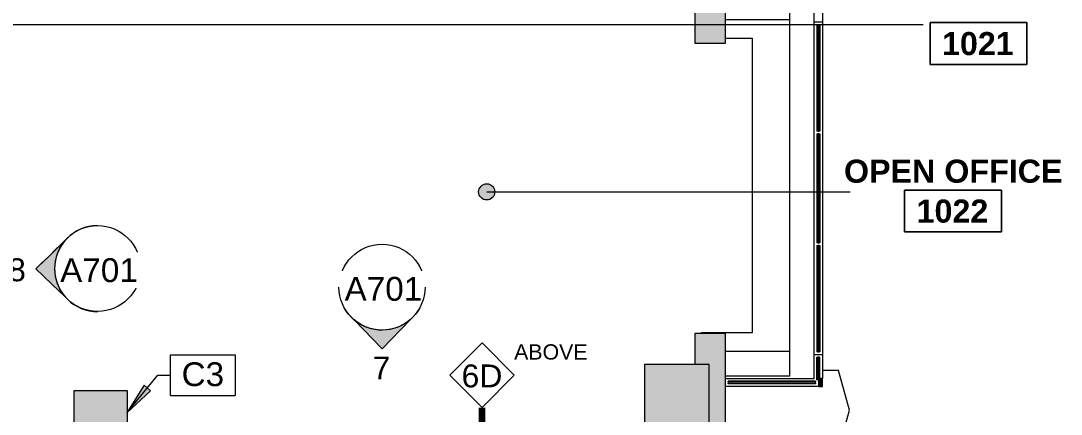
# Model space of a CAD drawing. Header units: inches. Extents: x 920 to 3811, y -644 to 2589.
# Drawn here: x 3422.3 to 3809.3, y 1739.8 to 1886 of the extents above; entities that cross this region are included whole.
import ezdxf

# ---------------------------------------------------------------- set-up
doc = ezdxf.new("R2010")
doc.units = ezdxf.units.IN
doc.header["$MEASUREMENT"] = 0
for name, color, linetype, lineweight in [('A-ANNO-KEYN', 231, 'Continuous', 9), ('A-AREA-IDEN', 2, 'Continuous', 9), ('A-GENM', 13, 'Continuous', 13), ('A-GLAZ-CURT', 52, 'Continuous', 13), ('A-GLAZ-CWMG', 51, 'Continuous', 13), ('A-WALL', 113, 'Continuous', 13), ('A-WALL-IDEN', 211, 'Continuous', 9), ('A-WALL-PATT', 111, 'Continuous', 13), ('G-ANNO-SYMB', 111, 'Continuous', 9), ('G-ANNO-TEXT', 231, 'Continuous', 9), ('S-COLS', 52, 'Continuous', 13)]:
    doc.layers.add(name, color=color, linetype=linetype, lineweight=lineweight)
doc.styles.add('Arial', font='arial.ttf', dxfattribs={"height": 8.851796})
doc.styles.add('Swis721 Lt BT', font='swissl.ttf', dxfattribs={"height": 8.514638})
doc.styles.add('Swis721 Lt BT_1', font='swissl.ttf', dxfattribs={"height": 5.676425})
doc.styles.add('Swis721 Lt BT_B', font='', dxfattribs={"height": 8.583975})
doc.styles.get('Swis721 Lt BT_B').set_extended_font_data('Swis721 Lt BT', bold=True)

# ---------------------------------------------------------------- blocks, each defined once
blk = doc.blocks.new('Concrete-Rectangular-Column - 20 X 20-V1-ELEVATION 10 -')
at = {"layer": 'S-COLS'}
blk.add_hatch(color=10, dxfattribs=at).paths.add_polyline_path([(10, -10), (10, 10), (-10, 10), (-10, -10)], flags=0)
at = {"layer": 'S-COLS', "color": 8, "lineweight": 20}
for p, q in [((10, 10), (-10, 10)), ((-10, 10), (-10, -10)), ((10, -10), (10, 10)), ((-10, -10), (10, -10))]:
    blk.add_line(p, q, dxfattribs=at)
blk = doc.blocks.new('Concrete-Rectangular-Column - 24 x 30-4406399-ELEVATION 10 -')
at = {"layer": 'S-COLS'}
blk.add_hatch(color=10, dxfattribs=at).paths.add_polyline_path([(12, -15), (12, 15), (-12, 15), (-12, -15)], flags=0)
at = {"layer": 'S-COLS', "color": 8, "lineweight": 20}
for p, q in [((12, 15), (-12, 15)), ((-12, 15), (-12, -15)), ((12, -15), (12, 15)), ((-12, -15), (12, -15))]:
    blk.add_line(p, q, dxfattribs=at)
blk = doc.blocks.new('Window Alcove Bench - Window Alcove Bench-4415993-ELEVATION 10 -')
at = {"layer": 'A-GENM', "lineweight": 9}
for p, q in [((-61.75, 16.5), (-70.73, 16.5)), ((-61.75, -7.36), (-61.75, 16.5)), ((61.75, 16.5), (-61.75, 16.5)), ((70.75, 16.5), (61.75, 16.5)), ((61.75, 16.5), (61.75, -7.36)), ((70.75, -7.36), (70.75, 16.5)), ((-54.75, -7.36), (-54.75, 2.5)), ((-54.75, 2.5), (54.75, 2.5)), ((54.75, 2.5), (54.75, -16.5)), ((-70.75, -6.36), (-70.75, -7.36)), ((54.75, -16.5), (55.02, -16.5))]:
    blk.add_line(p, q, dxfattribs=at)
blk = doc.blocks.new('System Panel - Glazed-4416006-ELEVATION 10 -')
at = {"layer": 'A-GLAZ-CURT'}
blk.add_hatch(color=10, dxfattribs=at).paths.add_polyline_path([(-19.75, -0.25), (19.75, -0.25), (19.75, 0.25), (-19.75, 0.25)], flags=0)
at = {"layer": 'A-GLAZ-CURT', "color": 8, "lineweight": 20}
for p, q in [((19.75, 0.25), (-19.75, 0.25)), ((-19.75, 0.25), (-19.75, -0.25)), ((19.75, -0.25), (19.75, 0.25)), ((-19.75, -0.25), (19.75, -0.25))]:
    blk.add_line(p, q, dxfattribs=at)
blk = doc.blocks.new('System Panel - Glazed-V6-ELEVATION 10 -')
at = {"layer": 'A-GLAZ-CURT'}
for p, q in [((4.25, 0.25), (-4.25, 0.25)), ((-4.25, 0.25), (-4.25, -0.25)), ((4.25, -0.25), (4.25, 0.25)), ((-4.25, -0.25), (4.25, -0.25))]:
    blk.add_line(p, q, dxfattribs=at)
blk = doc.blocks.new('System Panel - Glazed-V7-ELEVATION 10 -')
at = {"layer": 'A-GLAZ-CURT'}
blk.add_hatch(color=10, dxfattribs=at).paths.add_polyline_path([(-16.24, -0.25), (16.24, -0.25), (16.24, 0.25), (-16.24, 0.25)], flags=0)
at = {"layer": 'A-GLAZ-CURT', "color": 8, "lineweight": 20}
for p, q in [((16.24, 0.25), (-16.24, 0.25)), ((-16.24, 0.25), (-16.24, -0.25)), ((16.24, -0.25), (16.24, 0.25)), ((-16.24, -0.25), (16.24, -0.25))]:
    blk.add_line(p, q, dxfattribs=at)
blk = doc.blocks.new('System Panel - Glazed-V8-ELEVATION 10 -')
at = {"layer": 'A-GLAZ-CURT'}
blk.add_hatch(color=10, dxfattribs=at).paths.add_polyline_path([(-19.75, -0.25), (19.75, -0.25), (19.75, 0.25), (-19.75, 0.25)], flags=0)
at = {"layer": 'A-GLAZ-CURT', "color": 8, "lineweight": 20}
for p, q in [((19.75, 0.25), (-19.75, 0.25)), ((-19.75, 0.25), (-19.75, -0.25)), ((19.75, -0.25), (19.75, 0.25)), ((-19.75, -0.25), (19.75, -0.25))]:
    blk.add_line(p, q, dxfattribs=at)
blk = doc.blocks.new('System Panel - Glazed-4416019-ELEVATION 10 -')
at = {"layer": 'A-GLAZ-CURT'}
blk.add_hatch(color=10, dxfattribs=at).paths.add_polyline_path([(-20.25, 0.25), (-20.25, -0.25), (20.25, -0.25), (20.25, 0.25), (0.3, 0.25)], flags=0)
at = {"layer": 'A-GLAZ-CURT', "color": 8, "lineweight": 20}
for p, q in [((20.25, 0.25), (-20.25, 0.25)), ((-20.25, 0.25), (-20.25, -0.25)), ((20.25, -0.25), (20.25, 0.25)), ((-20.25, -0.25), (20.25, -0.25))]:
    blk.add_line(p, q, dxfattribs=at)
blk = doc.blocks.new('Rectangular Mullion - 1_ Square-4415994-ELEVATION 10 -')
at = {"layer": 'A-GLAZ-CWMG', "color": 55}
for p, q in [((6262.44, 1802.53), (6262.69, 1802.53)), ((6262.44, 1802.53), (6262.44, 1763.03)), ((6263.19, 1802.53), (6263.44, 1802.53)), ((6263.44, 1802.53), (6263.44, 1763.03)), ((6262.69, 1763.03), (6262.44, 1763.03)), ((6263.44, 1763.03), (6263.19, 1763.03))]:
    blk.add_line(p, q, dxfattribs=at)
blk = doc.blocks.new('Rectangular Mullion - 1_ Square-4416000-ELEVATION 10 -')
at = {"layer": 'A-GLAZ-CWMG', "color": 55}
for p, q in [((6262.44, 1844.03), (6262.69, 1844.03)), ((6262.44, 1844.03), (6262.44, 1803.53)), ((6263.19, 1844.03), (6263.44, 1844.03)), ((6263.44, 1844.03), (6263.44, 1803.53)), ((6262.69, 1803.53), (6262.44, 1803.53)), ((6263.44, 1803.53), (6263.19, 1803.53))]:
    blk.add_line(p, q, dxfattribs=at)
blk = doc.blocks.new('Rectangular Mullion - 1_ Square-4416013-ELEVATION 10 -')
at = {"layer": 'A-GLAZ-CWMG', "lineweight": 9}
for p, q in [((6262.44, 1761.03), (6262.69, 1761.03)), ((6262.44, 1752.53), (6262.44, 1761.03)), ((6263.19, 1761.03), (6263.44, 1761.03)), ((6263.44, 1753.03), (6263.44, 1761.03)), ((6262.69, 1752.53), (6262.44, 1752.53))]:
    blk.add_line(p, q, dxfattribs=at)
blk = doc.blocks.new('Rectangular Mullion - 1_ Square-4416016-ELEVATION 10 -')
at = {"layer": 'A-GLAZ-CWMG', "color": 55}
for p, q in [((6229.46, 1751.78), (6229.46, 1752.03)), ((6261.94, 1752.03), (6229.46, 1752.03)), ((6229.46, 1751.03), (6229.46, 1751.28)), ((6261.94, 1751.03), (6229.46, 1751.03)), ((6261.94, 1752.03), (6261.94, 1751.78)), ((6261.94, 1751.28), (6261.94, 1751.03))]:
    blk.add_line(p, q, dxfattribs=at)
blk = doc.blocks.new('Outer Mullions2 - Outer Mullions-4416633-ELEVATION 10 -')
at = {"layer": 'A-GENM', "color": 55}
for p, q in [((6258.82, 1757.55), (6252.82, 1757.55)), ((6262.96, 1742.8), (6258.82, 1757.55)), ((6258.82, 1728.05), (6262.96, 1742.8)), ((6252.82, 1728.05), (6258.82, 1728.05))]:
    blk.add_line(p, q, dxfattribs=at)
blk = doc.blocks.new('Wall Tag - 1_4_-62626-ELEVATION 10 -')
at = {"layer": 'A-WALL-IDEN'}
for p, q in [((-0.125, 0), (0, 0.125)), ((0, 0.125), (0.125, 0)), ((-0.125, 0), (0, -0.125)), ((0, -0.125), (0.125, 0))]:
    blk.add_line(p, q, dxfattribs=at)
blk = doc.blocks.new('Keynote Tag - Keynote Number - Boxed-135510-ELEVATION 10 -')
at = {"layer": 'A-ANNO-KEYN'}
for p, q in [((-0.125, -0.0792), (-0.125, 0.0781)), ((-0.125, 0.0781), (0.125, 0.0781)), ((0.125, 0.0781), (0.125, -0.0792)), ((-0.125, -0.0792), (0.125, -0.0792))]:
    blk.add_line(p, q, dxfattribs=at)
blk = doc.blocks.new('Elevation - Filled Arrow 2-347888-ELEVATION 10 -')
at = {"layer": 'G-ANNO-SYMB'}
blk.add_circle((0, 0), 0.1664, dxfattribs=at)
blk = doc.blocks.new('Elevation - Filled Arrow-151867-ELEVATION 10 -')
at = {"layer": 'G-ANNO-SYMB'}
h = blk.add_hatch(color=256, dxfattribs=at)
edge = h.paths.add_edge_path(flags=0)
edge.add_line((0, 0.2393), (0.1103, 0.1247))
edge.add_arc((-0.0002, -0.0002), 0.1667, 48.498, 130.5571)
edge.add_line((-0.1085, 0.1265), (0, 0.2393))
for p, q in [((0, 0.2393), (-0.1085, 0.1265)), ((-0.1084, 0.1266), (0, 0.2393)), ((0, 0.2393), (-0.1084, 0.1266)), ((0, 0.2393), (0.11, 0.1249)), ((0.1103, 0.1247), (0, 0.2393))]:
    blk.add_line(p, q, dxfattribs=at)
blk.add_arc((-0.0002, -0.0002), 0.1667, 48.498, 130.5571, dxfattribs=at)
blk.add_ellipse((-0.0002, -0.0001), major_axis=(-0.1667, 0), ratio=0.999376, start_param=3.141593, end_param=6.283185, dxfattribs=at)
blk = doc.blocks.new('OTJ_ Room Tag - Room Name _ Number-360227-ELEVATION 10 -')
at = {"layer": 'A-AREA-IDEN'}
for p, q in [((-0.1881, -0.1636), (-0.1881, -0.0018)), ((-0.1881, -0.0018), (0.1869, -0.0018)), ((0.1869, -0.0018), (-0.1881, -0.0018)), ((-0.1881, -0.0018), (-0.1881, -0.1636)), ((0.1869, -0.0018), (0.1869, -0.1636)), ((0.1869, -0.1636), (0.1869, -0.0018)), ((0.1869, -0.1636), (-0.1881, -0.1636)), ((-0.1881, -0.1636), (0.1869, -0.1636))]:
    blk.add_line(p, q, dxfattribs=at)

msp = doc.modelspace()

# ---------------------------------------------------------------- hatches: boundary and pattern name
at = {"layer": 'A-ANNO-KEYN'}
msp.add_hatch(color=256, dxfattribs=at).paths.add_polyline_path([(3461.71, 1740.27), (3470.55, 1748.54), (3468.11, 1750.55)], flags=0)
at = {"layer": 'A-AREA-IDEN'}
h = msp.add_hatch(color=256, dxfattribs=at)
edge = h.paths.add_edge_path(flags=0)
edge.add_arc((3595.58, 1822.43), 3, 0, 360)
at = {"layer": 'A-WALL-PATT', "lineweight": 9}
for points in [[(3678.18, 1877.78), (3684.45, 1877.78), (3684.45, 1934.78), (3672.95, 1934.78), (3672.95, 1877.78), (3675.31, 1877.78)], [(3684.45, 1712.78), (3684.45, 1769.78), (3672.95, 1769.78), (3672.95, 1758.28), (3678.28, 1758.28), (3678.28, 1728.28), (3672.95, 1728.28), (3672.95, 1712.78), (3678.28, 1712.78)], [(3720.44, 1750.03), (3720.44, 1753.03), (3718.94, 1753.03), (3718.94, 1750.03)]]:
    msp.add_hatch(color=7, dxfattribs=at).paths.add_polyline_path(points, flags=0)

# ---------------------------------------------------------------- linework, layer by layer
at = {"layer": 'A-ANNO-KEYN'}
for p, q in [((3461.71, 1740.27), (3473.25, 1754.31)), ((3473.25, 1754.31), (3478, 1754.31)), ((3468.11, 1750.55), (3461.71, 1740.27)), ((3470.55, 1748.54), (3468.11, 1750.55)), ((3461.71, 1740.27), (3470.55, 1748.54))]:
    msp.add_line(p, q, dxfattribs=at)
at = {"layer": 'A-AREA-IDEN'}
for p, q in [((3349.05, 1884.69), (3757.91, 1884.69)), ((3595.58, 1822.43), (3730.77, 1822.43))]:
    msp.add_line(p, q, dxfattribs=at)
msp.add_circle((3595.58, 1822.43), 3, dxfattribs=at)
at = {"layer": 'A-WALL', "color": 8, "lineweight": 20}
for p, q in [((3684.45, 1877.78), (3684.45, 1934.78)), ((3672.95, 1899.28), (3672.95, 1877.78)), ((3672.95, 1877.78), (3684.45, 1877.78)), ((3672.95, 1769.78), (3672.95, 1758.28)), ((3684.45, 1769.78), (3672.95, 1769.78)), ((3684.45, 1712.78), (3684.45, 1769.78)), ((3720.44, 1753.03), (3718.94, 1753.03)), ((3718.94, 1753.03), (3718.94, 1750.03)), ((3718.94, 1750.03), (3720.44, 1750.03)), ((3720.44, 1750.03), (3720.44, 1753.03))]:
    msp.add_line(p, q, dxfattribs=at)
at = {"layer": 'A-WALL', "color": 55}
for p, q in [((3717.44, 1753.03), (3717.44, 1894.53)), ((3720.44, 1896.03), (3720.44, 1753.03)), ((3720.44, 1885.53), (3717.44, 1885.53)), ((3717.44, 1762.03), (3720.44, 1762.03)), ((3684.45, 1753.03), (3717.44, 1753.03)), ((3718.94, 1750.03), (3684.45, 1750.03))]:
    msp.add_line(p, q, dxfattribs=at)
at = {"layer": 'A-WALL-IDEN'}
msp.add_line((3593.84, 1730.15), (3593.84, 1742.31), dxfattribs=at)
at = {"layer": 'A-WALL-IDEN', "lineweight": 90}
msp.add_line((3593.84, 1730.15), (3593.84, 1742.15), dxfattribs=at)

# ---------------------------------------------------------------- block references
at = {"layer": 'A-ANNO-KEYN', "xscale": 95.99999999999994, "yscale": 95.99999999999994, "zscale": 95.99999999999994}
msp.add_blockref('Keynote Tag - Keynote Number - Boxed-135510-ELEVATION 10 -', (3490, 1754.37), dxfattribs=at)
at = {"layer": 'A-AREA-IDEN', "xscale": 95.99999999999994, "yscale": 95.99999999999994, "zscale": 95.99999999999994}
for p in [(3778.55, 1885.55), (3769.1, 1823.29)]:
    msp.add_blockref('OTJ_ Room Tag - Room Name _ Number-360227-ELEVATION 10 -', p, dxfattribs=at)
at = {"layer": 'A-GENM', "lineweight": 9, "rotation": 270.0000000000001}
msp.add_blockref('Window Alcove Bench - Window Alcove Bench-4415993-ELEVATION 10 -', (3691.81, 1824.8), dxfattribs=at)
at = {"layer": 'A-GENM', "color": 55}
msp.add_blockref('Outer Mullions2 - Outer Mullions-4416633-ELEVATION 10 -', (-2532.38, -1.52), dxfattribs=at)
at = {"layer": 'A-GLAZ-CURT', "color": 55, "rotation": 90}
for name, p in [('System Panel - Glazed-V8-ELEVATION 10 -', (3718.94, 1864.78)), ('System Panel - Glazed-4416019-ELEVATION 10 -', (3718.94, 1823.78)), ('System Panel - Glazed-4416006-ELEVATION 10 -', (3718.94, 1782.78))]:
    msp.add_blockref(name, p, dxfattribs=at)
at = {"layer": 'A-GLAZ-CURT', "lineweight": 9, "rotation": 270}
msp.add_blockref('System Panel - Glazed-V6-ELEVATION 10 -', (3718.94, 1756.78), dxfattribs=at)
at = {"layer": 'A-GLAZ-CURT', "color": 55}
msp.add_blockref('System Panel - Glazed-V7-ELEVATION 10 -', (3701.69, 1751.53), dxfattribs=at)
at = {"layer": 'A-GLAZ-CWMG', "color": 55}
for name, p in [('Rectangular Mullion - 1_ Square-4415994-ELEVATION 10 -', (-2544.01, 82)), ('Rectangular Mullion - 1_ Square-4416000-ELEVATION 10 -', (-2544.01, 0)), ('Rectangular Mullion - 1_ Square-4415994-ELEVATION 10 -', (-2544.01, 0)), ('Rectangular Mullion - 1_ Square-4416016-ELEVATION 10 -', (-2544.01, 0))]:
    msp.add_blockref(name, p, dxfattribs=at)
at = {"layer": 'A-GLAZ-CWMG', "lineweight": 9}
msp.add_blockref('Rectangular Mullion - 1_ Square-4416013-ELEVATION 10 -', (-2544.01, 0), dxfattribs=at)
at = {"layer": 'A-WALL-IDEN', "xscale": 95.99999999999994, "yscale": 95.99999999999994, "zscale": 95.99999999999994}
msp.add_blockref('Wall Tag - 1_4_-62626-ELEVATION 10 -', (3593.84, 1754.31), dxfattribs=at)
at = {"layer": 'G-ANNO-SYMB', "xscale": 95.99999999999996, "yscale": 95.99999999999996, "zscale": 95.99999999999996, "rotation": 0.4137996124802563}
msp.add_blockref('Elevation - Filled Arrow 2-347888-ELEVATION 10 -', (3450.83, 1793.94), dxfattribs=at)
at = {"layer": 'G-ANNO-SYMB', "xscale": 95.99999999999994, "yscale": 95.99999999999994, "zscale": 95.99999999999994}
msp.add_blockref('Elevation - Filled Arrow 2-347888-ELEVATION 10 -', (3556.64, 1787.01), dxfattribs=at)
at = {"layer": 'S-COLS', "color": 55}
for name, p in [('Concrete-Rectangular-Column - 24 x 30-4406399-ELEVATION 10 -', (3666.28, 1743.28)), ('Concrete-Rectangular-Column - 20 X 20-V1-ELEVATION 10 -', (3451.95, 1738.44))]:
    msp.add_blockref(name, p, dxfattribs=at)

# ---------------------------------------------------------------- texts
at = {"layer": 'A-AREA-IDEN', "char_height": 8.584, "attachment_point": 2, "line_spacing_factor": 0.998538, "style": 'Swis721 Lt BT_B'}
for s, insert, width in [('1021', (3778.28, 1881.86), 30.672), ('OPEN OFFICE', (3769.11, 1834.43), 92.016), ('1022', (3768.82, 1819.6), 30.672)]:
    msp.add_mtext(s, dxfattribs=dict(at, insert=insert, width=width))
at = {"layer": 'A-WALL-IDEN', "insert": (3593.81, 1758.28), "char_height": 8.515, "width": 17.496, "attachment_point": 2, "line_spacing_factor": 1.00667, "style": 'Swis721 Lt BT'}
msp.add_mtext('6D', dxfattribs=at)
at = {"layer": 'G-ANNO-TEXT', "color": 7, "insert": (3605.77, 1765.78), "char_height": 5.676, "width": 30.24, "attachment_point": 1, "line_spacing_factor": 1.00667, "style": 'Swis721 Lt BT_1'}
msp.add_mtext('ABOVE', dxfattribs=at)

# ---------------------------------------------------------------- next in the draw order: texts
at = {"layer": 'A-ANNO-KEYN', "insert": (3489.98, 1759.08), "char_height": 8.852, "width": 18.792, "attachment_point": 2, "line_spacing_factor": 0.938532, "style": 'Arial', "bg_fill": 3, "box_fill_scale": 1.25, "bg_fill_color": 0, "bg_fill_transparency": 0}
msp.add_mtext('C3', dxfattribs=at)
at = {"layer": 'G-ANNO-SYMB', "char_height": 8.852, "width": 34.452, "attachment_point": 2, "line_spacing_factor": 0.938532, "style": 'Arial', "bg_fill": 3, "box_fill_scale": 1.25, "bg_fill_color": 0, "bg_fill_transparency": 0}
for insert in [(3451.34, 1797.76), (3557.14, 1790.82)]:
    msp.add_mtext('A701', dxfattribs=dict(at, insert=insert))

# ---------------------------------------------------------------- next in the draw order: block references
at = {"layer": 'G-ANNO-SYMB', "xscale": 95.99999999999996, "yscale": 95.99999999999996, "zscale": 95.99999999999996, "rotation": 90.41379961247941}
msp.add_blockref('Elevation - Filled Arrow-151867-ELEVATION 10 -', (3450.83, 1793.94), dxfattribs=at)
at = {"layer": 'G-ANNO-SYMB', "extrusion": (0, 0, -1), "xscale": 95.99999999999994, "yscale": 95.99999999999994, "zscale": 95.99999999999994, "rotation": 180}
msp.add_blockref('Elevation - Filled Arrow-151867-ELEVATION 10 -', (-3556.64, 1787.01), dxfattribs=at)

# ---------------------------------------------------------------- next in the draw order: texts
at = {"layer": 'G-ANNO-SYMB', "char_height": 8.51, "width": 7.56, "attachment_point": 2, "line_spacing_factor": 1.00667, "style": 'Swis721 Lt BT', "bg_fill": 3, "box_fill_scale": 1.25, "bg_fill_color": 0, "bg_fill_transparency": 0}
for s, insert in [('8', (3420.83, 1797.73)), ('7', (3556.41, 1761.23))]:
    msp.add_mtext(s, dxfattribs=dict(at, insert=insert))

doc.saveas('drawing.dxf')
